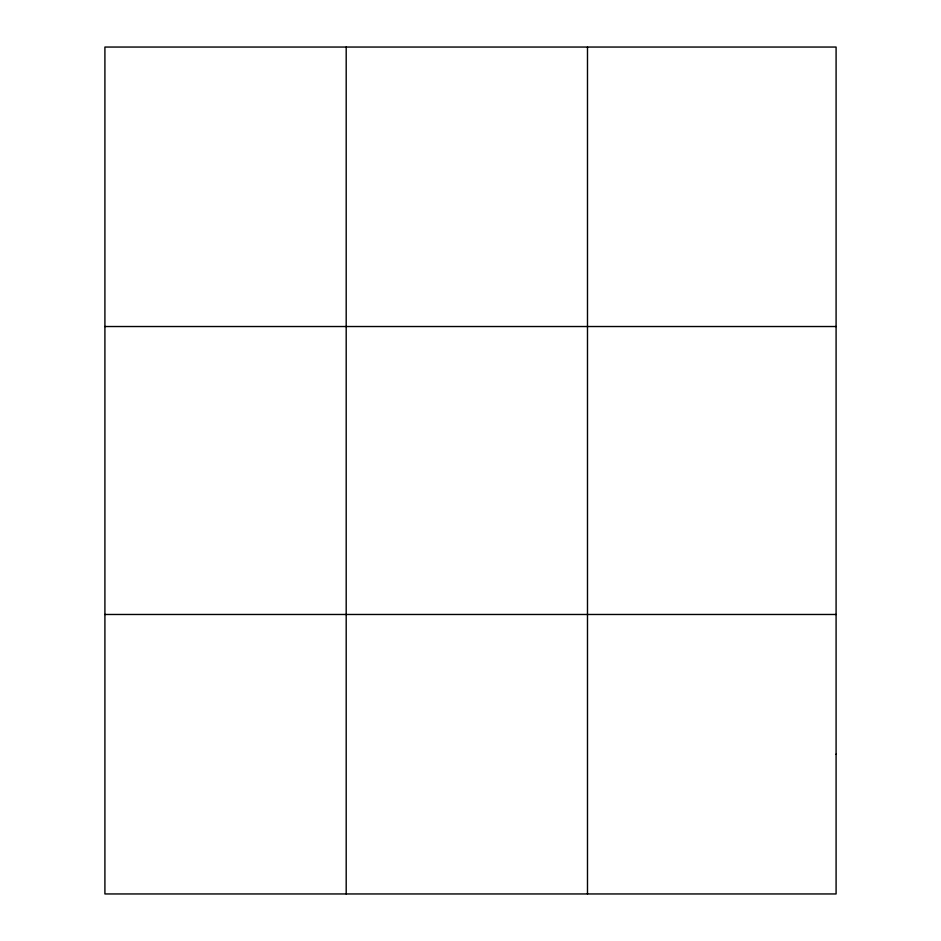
<?xml version="1.0" encoding="UTF-8"?>
<svg xmlns="http://www.w3.org/2000/svg" width="941" height="941" viewBox="0 0 941 941"><rect width="100%" height="100%" fill="white"/><g stroke="black" fill="none" stroke-linecap="round" stroke-linejoin="round"><path stroke-width="1.41" d="M346.194 47.05L346.194 893.95M587.49 47.05L587.49 893.95M104.91 326.527L836.09 326.527M104.91 614.473L836.09 614.473M836.09 754.212L836.09 893.95L104.91 893.95L104.91 47.05L836.09 47.05L836.09 754.212"/></g></svg>
